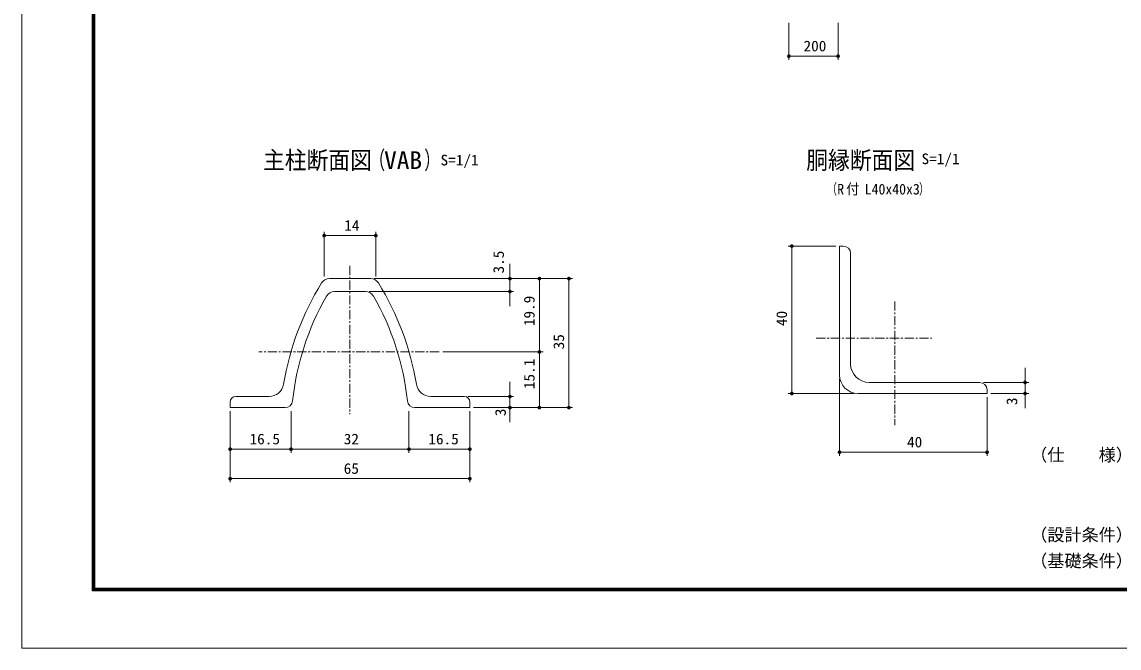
# Model space of a CAD drawing. Units: millimetres, scale not verified. Extents: x -4455 to 4455, y -3150 to 3150.
# Drawn here: x -4455 to 9, y -3150 to -601 of the extents above; entities that cross this region are included whole.
import ezdxf
from ezdxf.enums import TextEntityAlignment as Align

# ---------------------------------------------------------------- set-up
doc = ezdxf.new("R2010")
doc.units = ezdxf.units.MM
doc.header["$LTSCALE"] = 30
doc.linetypes.add('USER1', pattern=[2, 1.25, -0.25, 0.25, -0.25])
for name, color, linetype, lineweight in [('0-1_SUNPOU', 1, 'Continuous', 18), ('0-4_9断面', 1, 'Continuous', 18), ('0-6_5寸法', 1, 'Continuous', 18), ('0-D_D-TTL', 7, 'Continuous', 9)]:
    doc.layers.add(name, color=color, linetype=linetype, lineweight=lineweight)
doc.layers.add('0-E_D-TTL-TXT', color=7, linetype='Continuous')
doc.styles.add('ＭＳ ゴシック', font='')
doc.styles.get('ＭＳ ゴシック').set_extended_font_data('MS Gothic')

# ---------------------------------------------------------------- blocks, each defined once
blk = doc.blocks.new('M1')
at = {"layer": '0-1_SUNPOU'}
blk.add_line((-7.5, 0), (-57.86, 0), dxfattribs=at)
for points in [[(0, 0), (-7.5, 0), (-7.44, 0.94)], [(0, 0), (-7.44, -0.94), (-7.5, 0)], [(0, 0), (-7.44, 0.94), (-7.26, 1.87)], [(0, 0), (-7.26, -1.87), (-7.44, -0.94)], [(0, 0), (-7.26, 1.87), (-6.97, 2.76)], [(0, 0), (-6.97, -2.76), (-7.26, -1.87)], [(0, 0), (-6.97, 2.76), (-6.57, 3.61)], [(0, 0), (-6.57, -3.61), (-6.97, -2.76)], [(0, 0), (-6.57, 3.61), (-6.07, 4.41)], [(0, 0), (-6.07, -4.41), (-6.57, -3.61)], [(0, 0), (-6.07, 4.41), (-5.47, 5.13)], [(0, 0), (-5.47, -5.13), (-6.07, -4.41)], [(0, 0), (-5.47, 5.13), (-4.78, 5.78)], [(0, 0), (-4.78, -5.78), (-5.47, -5.13)], [(0, 0), (-4.78, 5.78), (-4.02, 6.33)], [(0, 0), (-4.02, -6.33), (-4.78, -5.78)], [(0, 0), (-4.02, 6.33), (-3.19, 6.79)], [(0, 0), (-3.19, -6.79), (-4.02, -6.33)], [(0, 0), (-3.19, 6.79), (-2.32, 7.13)], [(0, 0), (-2.32, -7.13), (-3.19, -6.79)], [(0, 0), (-2.32, 7.13), (-1.41, 7.37)], [(0, 0), (-1.41, -7.37), (-2.32, -7.13)], [(0, 0), (-1.41, 7.37), (-0.47, 7.49)], [(0, 0), (-0.47, -7.49), (-1.41, -7.37)], [(0, 0), (-0.47, 7.49), (0.47, 7.49)], [(0, 0), (0.47, -7.49), (-0.47, -7.49)], [(0, 0), (0.47, 7.49), (1.41, 7.37)], [(0, 0), (1.41, 7.37), (2.32, 7.13)], [(0, 0), (2.32, 7.13), (3.19, 6.79)], [(0, 0), (3.19, 6.79), (4.02, 6.33)], [(0, 0), (4.02, 6.33), (4.78, 5.78)], [(0, 0), (4.78, 5.78), (5.47, 5.13)], [(0, 0), (5.47, 5.13), (6.07, 4.41)], [(0, 0), (6.07, 4.41), (6.57, 3.61)], [(0, 0), (6.57, 3.61), (6.97, 2.76)], [(0, 0), (6.97, 2.76), (7.26, 1.87)], [(0, 0), (7.26, 1.87), (7.44, 0.94)], [(0, 0), (7.44, 0.94), (7.5, 0)], [(0, 0), (1.41, -7.37), (0.47, -7.49)], [(0, 0), (2.32, -7.13), (1.41, -7.37)], [(0, 0), (3.19, -6.79), (2.32, -7.13)], [(0, 0), (4.02, -6.33), (3.19, -6.79)], [(0, 0), (4.78, -5.78), (4.02, -6.33)], [(0, 0), (5.47, -5.13), (4.78, -5.78)], [(0, 0), (6.07, -4.41), (5.47, -5.13)], [(0, 0), (6.57, -3.61), (6.07, -4.41)], [(0, 0), (6.97, -2.76), (6.57, -3.61)], [(0, 0), (7.26, -1.87), (6.97, -2.76)], [(0, 0), (7.44, -0.94), (7.26, -1.87)], [(0, 0), (7.5, 0), (7.44, -0.94)]]:
    blk.add_solid(points, dxfattribs=at)

msp = doc.modelspace()

# ---------------------------------------------------------------- linework, layer by layer
at = {"layer": '0-4_9断面'}
for p, q in [((-3224.86, -1637.36), (-3224.86, -1455.72)), ((-3194.86, -1470.72), (-3044.86, -1470.72)), ((-3014.86, -1637.36), (-3014.86, -1455.72)), ((-1143.07, -1513.47), (-1337.28, -1513.47)), ((-1322.28, -2083.47), (-1322.28, -1543.47)), ((-2469.26, -1615.88), (-2469.26, -1585.88)), ((-3020.92, -1645.88), (-2334.26, -1645.88)), ((-3020.92, -1645.88), (-2214.26, -1645.88)), ((-3020.92, -1645.88), (-2454.26, -1645.88)), ((-2469.26, -1645.88), (-2469.26, -1698.38)), ((-2349.26, -1914.38), (-2349.26, -1675.88)), ((-2229.26, -1675.88), (-2229.26, -2140.88)), ((-3042.02, -1698.38), (-2454.26, -1698.38)), ((-2469.26, -1728.38), (-2469.26, -1758.38)), ((-2742.14, -1944.38), (-2334.26, -1944.38)), ((-2742.14, -1944.38), (-2334.26, -1944.38)), ((-2349.26, -2140.88), (-2349.26, -1974.38)), ((-373.32, -2038.47), (-373.32, -2008.47)), ((-2469.26, -2095.88), (-2469.26, -2065.88)), ((-1128.07, -2053.47), (-1128.07, -2367.65)), ((-543.07, -2068.47), (-358.32, -2068.47)), ((-373.32, -2113.47), (-373.32, -2068.47)), ((-2639.86, -2125.88), (-2454.26, -2125.88)), ((-2469.26, -2170.88), (-2469.26, -2125.88)), ((-1068.07, -2113.47), (-1337.28, -2113.47)), ((-528.07, -2128.47), (-528.07, -2367.65)), ((-513.07, -2113.47), (-358.32, -2113.47)), ((-3607.36, -2185.88), (-3607.36, -2475.21)), ((-3607.36, -2185.88), (-3607.36, -2355.21)), ((-3359.86, -2185.88), (-3359.86, -2355.21)), ((-3359.86, -2185.88), (-3359.86, -2355.21)), ((-2879.86, -2185.88), (-2879.86, -2355.21)), ((-2879.86, -2185.88), (-2879.86, -2355.21)), ((-2632.36, -2185.88), (-2632.36, -2355.21)), ((-2632.36, -2185.88), (-2632.36, -2475.21)), ((-2617.36, -2170.88), (-2214.26, -2170.88)), ((-2617.36, -2170.88), (-2334.26, -2170.88)), ((-2617.36, -2170.88), (-2454.26, -2170.88)), ((-373.32, -2143.47), (-373.32, -2173.47)), ((-2469.26, -2200.88), (-2469.26, -2230.88)), ((-3577.36, -2340.21), (-3389.86, -2340.21)), ((-3329.86, -2340.21), (-2909.86, -2340.21)), ((-2662.36, -2340.21), (-2849.86, -2340.21)), ((-1098.07, -2352.65), (-558.07, -2352.65)), ((-3577.36, -2460.21), (-2662.36, -2460.21))]:
    msp.add_line(p, q, dxfattribs=at)
at = {"layer": '0-4_9断面', "color": 7, "lineweight": 9}
for p, q in [((-1128.07, -1513.47), (-1128.07, -2038.47)), ((-1128.07, -1513.47), (-1113.07, -1513.47)), ((-1083.07, -1543.47), (-1083.07, -1993.47)), ((-3035.92, -1645.88), (-3203.79, -1645.88)), ((-3182.69, -1698.38), (-3057.02, -1698.38)), ((-1008.07, -2068.47), (-558.07, -2068.47)), ((-3449.05, -2125.88), (-3584.86, -2125.88)), ((-2790.66, -2125.88), (-2654.86, -2125.88)), ((-1053.07, -2113.47), (-528.07, -2113.47)), ((-528.07, -2113.47), (-528.07, -2098.47)), ((-3607.36, -2148.38), (-3607.36, -2170.88)), ((-3383.55, -2170.88), (-3607.36, -2170.88)), ((-2856.16, -2170.88), (-2632.36, -2170.88)), ((-2632.36, -2148.38), (-2632.36, -2170.88))]:
    msp.add_line(p, q, dxfattribs=at)
at = {"layer": '0-4_9断面', "linetype": 'USER1'}
for p, q in [((-3119.86, -1594.01), (-3119.86, -2197.46)), ((-903.07, -1738.42), (-903.07, -2242.26)), ((-1223.14, -1888.47), (-752.44, -1888.47)), ((-2757.14, -1944.38), (-3490.75, -1944.38))]:
    msp.add_line(p, q, dxfattribs=at)
at = {"layer": '0-4_9断面', "color": 7, "lineweight": 9}
for centre, radius, start, end in [((-1113.07, -1543.47), 30, 0, 90), ((-3203.79, -1683.38), 37.5, 90, 148.30182), ((-3035.92, -1683.38), 37.5, 31.69818, 90), ((-2270.86, -2259.53), 1134, 148.30182, 170.6662), ((-3968.86, -2259.53), 1134, 9.3338, 31.69818), ((-2270.86, -2259.53), 1089, 150.13204, 173.91336), ((-3182.69, -1735.88), 37.5, 90, 150.13204), ((-3057.02, -1735.88), 37.5, 29.86796, 90), ((-3968.86, -2259.53), 1089, 6.08664, 29.86796), ((-1008.07, -1993.47), 75, 180, 270), ((-1053.07, -2038.47), 75, 180, 270), ((-3449.05, -2065.88), 60, 270, 350.6662), ((-2790.66, -2065.88), 60, 189.3338, 270), ((-558.07, -2098.47), 30, 0, 90), ((-3584.86, -2148.38), 22.5, 90, 180), ((-2654.86, -2148.38), 22.5, 0, 90), ((-3383.55, -2140.88), 30, 270, 353.91336), ((-2856.16, -2140.88), 30, 186.08664, 270)]:
    msp.add_arc(centre, radius, start, end, dxfattribs=at)
at = {"layer": '0-6_5寸法'}
for p, q in [((-1334.14, -604.58), (-1334.14, -755.16)), ((-1134.14, -604.58), (-1134.14, -755.16)), ((-1304.14, -740.16), (-1164.14, -740.16))]:
    msp.add_line(p, q, dxfattribs=at)
at = {"layer": '0-D_D-TTL', "color": 2, "lineweight": 18}
msp.add_lwpolyline([(-4454.56, 3150.45), (4455.14, 3150.45), (4455.14, -3149.97), (-4454.56, -3149.97)], close=True, dxfattribs=at)
at = {"layer": '0-D_D-TTL'}
for points in [[(-4168.18, 2917.11), (4168.75, 2917.11), (4168.75, -2916.62), (-4168.18, -2916.62)], [(-4165.53, 2914.45), (4166.1, 2914.45), (4166.1, -2913.97), (-4165.53, -2913.97)], [(-4162.87, 2911.8), (4163.45, 2911.8), (4163.45, -2911.32), (-4162.87, -2911.32)], [(-4160.22, 2909.15), (4160.8, 2909.15), (4160.8, -2908.67), (-4160.22, -2908.67)], [(-4157.57, 2906.5), (4158.15, 2906.5), (4158.15, -2906.02), (-4157.57, -2906.02)]]:
    msp.add_lwpolyline(points, close=True, dxfattribs=at)

# ---------------------------------------------------------------- block references
at = {"layer": '0-4_9断面'}
for p, rotation in [((-3224.86, -1470.72), 180), ((-1322.28, -1513.47), 90), ((-2469.26, -1645.88), 270), ((-2349.26, -1645.88), 90), ((-2229.26, -1645.88), 90), ((-2469.26, -1698.38), 90), ((-2349.26, -1944.38), 270), ((-2349.26, -1944.38), 90), ((-373.32, -2068.47), 270), ((-2469.26, -2125.88), 270), ((-1322.28, -2113.47), 270), ((-2349.26, -2170.88), 270), ((-2229.26, -2170.88), 270), ((-373.32, -2113.47), 90), ((-2469.26, -2170.88), 90), ((-3607.36, -2340.21), 180), ((-3359.86, -2340.21), 180), ((-2879.86, -2340.21), 180), ((-1128.07, -2352.65), 180), ((-3607.36, -2460.21), 180)]:
    msp.add_blockref('M1', p, dxfattribs=dict(at, rotation=rotation))
for p in [(-3014.86, -1470.72), (-3359.86, -2340.21), (-2879.86, -2340.21), (-2632.36, -2340.21), (-528.07, -2352.65), (-2632.36, -2460.21)]:
    msp.add_blockref('M1', p, dxfattribs=at)
at = {"layer": '0-6_5寸法', "rotation": 180}
msp.add_blockref('M1', (-1334.14, -740.16), dxfattribs=at)
at = {"layer": '0-6_5寸法'}
msp.add_blockref('M1', (-1134.14, -740.16), dxfattribs=at)

# ---------------------------------------------------------------- texts
at = {"layer": '0-4_9断面', "color": 7, "style": 'ＭＳ ゴシック'}
for s, height, width, p in [('（     ）', 72.16, 0.65, (-3040.94, -1221.36)), ('主柱断面図', 72.14, 0.9, (-3473.81, -1221.36)), ('VAB', 72.14, 1.05, (-2981.12, -1221.36)), ('胴縁断面図', 72.14, 0.9, (-1263.47, -1221.36))]:
    msp.add_text(s, height=height, dxfattribs=dict(at, width=width)).set_placement(p, align=Align.BOTTOM_LEFT)
at = {"layer": '0-4_9断面', "color": 3, "style": 'ＭＳ ゴシック'}
for s, height, width, p in [('S=1/1', 43.33, 1.05, (-2751.26, -1197.96)), ('S=1/1', 43.33, 1.05, (-794.6, -1192.97)), ('（\u3000\u3000\u3000\u3000\u3000 \u3000\u3000\u3000）', 43.3, 0.65, (-1178.19, -1315.65)), ('R   L40x40x3', 43.33, 0.95, (-1137.62, -1316.37)), ('付', 43.33, 0.9, (-1100.72, -1315.65)), ('14', 43.33, 1.05, (-3143.11, -1464.05)), ('16.5', 43.33, 1.05, (-3528.61, -2333.54)), ('32', 43.33, 1.05, (-3145.36, -2333.54)), ('16.5', 43.33, 1.05, (-2801.11, -2333.54)), ('40', 43.33, 1.05, (-853.57, -2345.98)), ('65', 43.33, 1.05, (-3145.36, -2453.54))]:
    msp.add_text(s, height=height, dxfattribs=dict(at, width=width)).set_placement(p, align=Align.BOTTOM_LEFT)
at = {"layer": '0-4_9断面', "color": 3, "style": 'ＭＳ ゴシック', "width": 1.05}
for s, p in [('3.5', (-2480.75, -1624.89)), ('19.9', (-2355.94, -1839.38)), ('40', (-1328.95, -1838.97)), ('35', (-2235.94, -1933.88)), ('15.1', (-2355.94, -2095.88)), ('3', (-392.42, -2160.79)), ('3', (-2472.99, -2205.71))]:
    msp.add_text(s, height=43.33, rotation=90, dxfattribs=at).set_placement(p, align=Align.BOTTOM_LEFT)
at = {"layer": '0-6_5寸法', "color": 3, "style": 'ＭＳ ゴシック', "width": 1.05}
msp.add_text('200', height=43.33, dxfattribs=at).set_placement((-1274.64, -733.48), align=Align.BOTTOM_LEFT)
at = {"layer": '0-E_D-TTL-TXT', "style": 'ＭＳ ゴシック'}
for s, p in [('（仕\u3000\u3000様）主要部材：ポリエステル樹脂静電粉体塗装', (-352.33, -2404.28)), ('（設計条件）風荷重：昭和57年改正 建築基準法・同施行令に基づく風圧力に準拠。', (-352.33, -2729.52)), ('（基礎条件）長期許容地耐力98kN/m の場合。', (-352.33, -2835.59))]:
    msp.add_text(s, height=51.03, dxfattribs=at).set_placement(p, align=Align.BOTTOM_LEFT)

doc.saveas('drawing.dxf')
